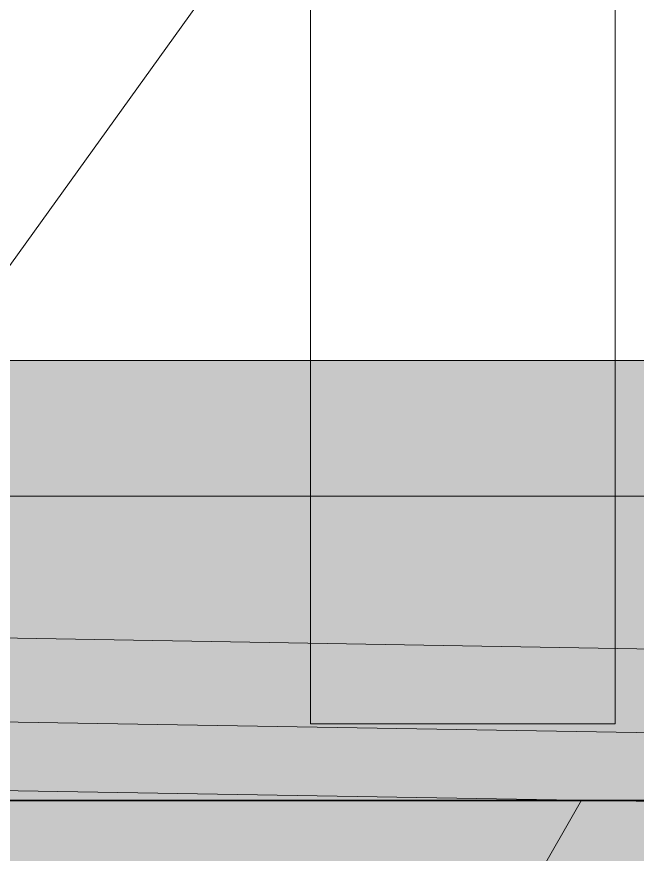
# Model space of a CAD drawing. Header units: millimetres. Extents: x -546 to 1681, y -650 to 1730.
# Drawn here: x 815.372 to 816.186, y 658.308 to 659.407 of the extents above; entities that cross this region are included whole.
import ezdxf

# ---------------------------------------------------------------- set-up
doc = ezdxf.new("R2010")
doc.units = ezdxf.units.MM

msp = doc.modelspace()

# ---------------------------------------------------------------- hatches: boundary and pattern name
at = {"true_color": 0xffffff}
h = msp.add_hatch(color=7, dxfattribs=at)
h.dxf.hatch_style = 2
h.paths.add_polyline_path([(830.8073, 658.9558), (830.8073, 658.2558), (815.2572, 658.2558), (815.2572, 658.9558)])

# ---------------------------------------------------------------- linework, layer by layer
at = {"color": 7, "lineweight": 0}
for points in [[(823.1163, 669.8598), (815.0152, 658.5978)], [(830.8073, 658.9558), (815.2572, 658.9558)], [(831.4303, 658.3198), (814.6332, 658.6038)], [(831.4283, 658.2098), (814.6312, 658.4938)], [(831.4273, 658.1198), (814.6292, 658.4038)], [(816.1132, 658.3788), (816.0522, 658.2728)]]:
    msp.add_lwpolyline(points, dxfattribs=at)
at = {"color": 8, "lineweight": 0, "true_color": 0x7f7f7f}
for points in [[(815.7572, 658.4788), (815.7572, 663.2768)], [(816.1572, 663.2768), (816.1572, 658.4788)], [(815.1052, 658.7778), (823.7053, 658.7778)], [(816.1572, 658.4788), (815.7572, 658.4788)], [(823.7053, 658.3788), (815.1052, 658.3788)], [(823.7053, 658.3778), (815.1052, 658.3778)]]:
    msp.add_lwpolyline(points, dxfattribs=at)

doc.saveas('drawing.dxf')
